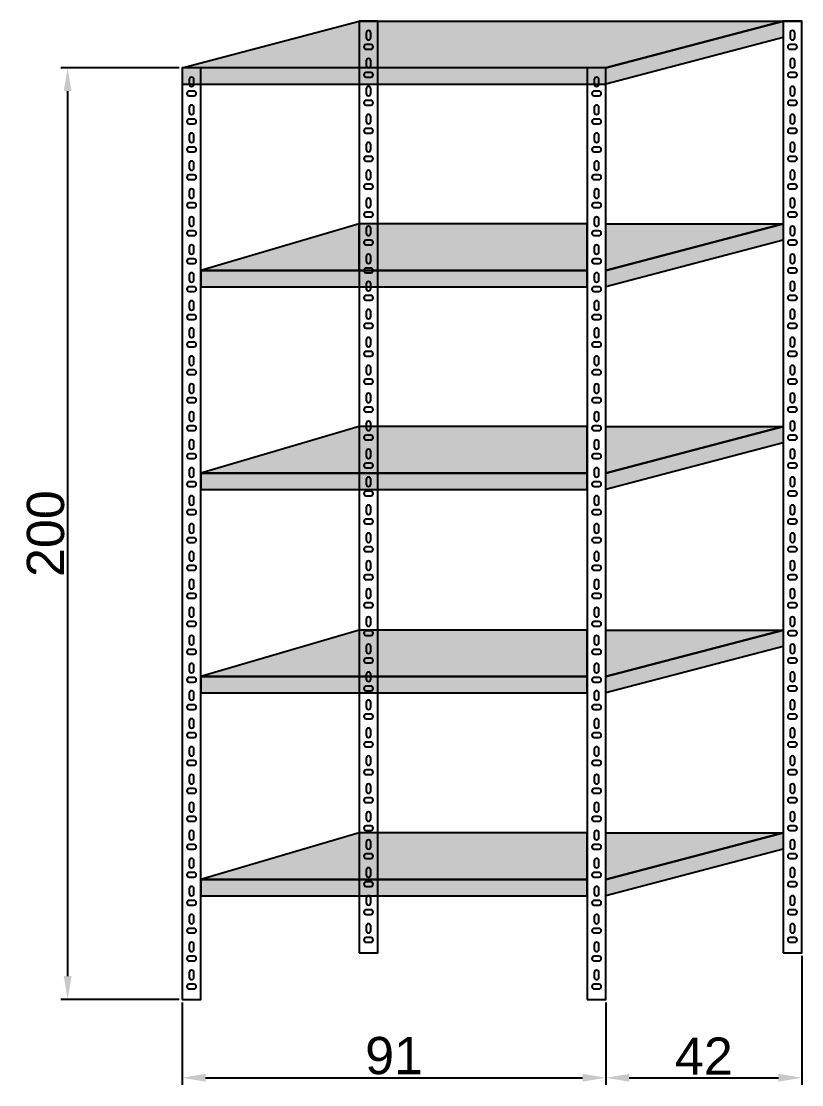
# Model space of a CAD drawing. Header units: millimetres. Extents: x 6614975 to 6624097, y 8742145 to 8746891.
# Drawn here: x 6619936.6 to 6620104.2, y 8746232.9 to 8746461.2 of the extents above; entities that cross this region are included whole.
import ezdxf

# ---------------------------------------------------------------- set-up
doc = ezdxf.new("R2010")
doc.units = ezdxf.units.MM
doc.styles.get("Standard").update_dxf_attribs({"font": 'arial.ttf'})
doc.dimstyles.new('ISO-25', dxfattribs={"dimtxt": 8, "dimasz": 5, "dimexe": 1.5, "dimexo": 0.625, "dimtad": 1, "dimtxsty": 'Standard', "dimcen": 2.5, "dimclrd": 1, "dimclre": 1, "dimclrt": 143, "dimadec": 0, "dimazin": 0, "dimtfac": 1, "dimtmove": 0, "dimatfit": 3, "dimfxl": 1, "dimarcsym": 0})

# ---------------------------------------------------------------- blocks, each defined once
blk = doc.blocks.new('*D161')
at = {"color": 1, "lineweight": -2, "transparency": 16777216}
for p, q in [((6619970.54, 8746451.22), (6619945.06, 8746451.22)), ((6619970.54, 8746251.22), (6619945.06, 8746251.22))]:
    blk.add_line(p, q, dxfattribs=at)
at = {"color": 1, "linetype": 'Continuous', "lineweight": -2, "transparency": 16777216}
blk.add_line((6619946.56, 8746446.22), (6619946.56, 8746256.22), dxfattribs=at)
at = {"color": 1, "transparency": 16777216}
for points in [[(6619945.72, 8746446.22), (6619947.39, 8746446.22), (6619946.56, 8746451.22)], [(6619945.72, 8746256.22), (6619947.39, 8746256.22), (6619946.56, 8746251.22)]]:
    blk.add_solid(points, dxfattribs=at)
at = {"layer": 'Defpoints', "color": 0, "transparency": 16777216}
for p in [(6619971.17, 8746451.22), (6619946.56, 8746251.22), (6619971.17, 8746251.22)]:
    blk.add_point(p, dxfattribs=at)
at = {"color": 143, "transparency": 16777216, "insert": (6619941.85, 8746351.22), "char_height": 8, "attachment_point": 5, "rotation": 90}
blk.add_mtext('200', dxfattribs=at)
blk = doc.blocks.new('*D162')
at = {"color": 1, "lineweight": -2, "transparency": 16777216}
for p, q in [((6619971.17, 8746250.59), (6619971.17, 8746232.91)), ((6620062.17, 8746250.59), (6620062.17, 8746232.91))]:
    blk.add_line(p, q, dxfattribs=at)
at = {"color": 1, "linetype": 'Continuous', "lineweight": -2, "transparency": 16777216}
blk.add_line((6619976.17, 8746234.41), (6620057.17, 8746234.41), dxfattribs=at)
at = {"color": 1, "transparency": 16777216}
for points in [[(6619976.17, 8746235.25), (6619976.17, 8746233.58), (6619971.17, 8746234.41)], [(6620057.17, 8746235.25), (6620057.17, 8746233.58), (6620062.17, 8746234.41)]]:
    blk.add_solid(points, dxfattribs=at)
at = {"layer": 'Defpoints', "color": 0, "transparency": 16777216}
for p in [(6619971.17, 8746251.22), (6620062.17, 8746251.22), (6620062.17, 8746234.41)]:
    blk.add_point(p, dxfattribs=at)
at = {"color": 143, "transparency": 16777216, "insert": (6620016.67, 8746239.12), "char_height": 8, "attachment_point": 5}
blk.add_mtext('91', dxfattribs=at)
blk = doc.blocks.new('*D163')
at = {"color": 1, "lineweight": -2, "transparency": 16777216}
for p, q in [((6620104.22, 8746260.59), (6620104.22, 8746232.91)), ((6620062.17, 8746250.59), (6620062.17, 8746232.91))]:
    blk.add_line(p, q, dxfattribs=at)
at = {"color": 1, "linetype": 'Continuous', "lineweight": -2, "transparency": 16777216}
blk.add_line((6620067.17, 8746234.41), (6620099.22, 8746234.41), dxfattribs=at)
at = {"color": 1, "transparency": 16777216}
for points in [[(6620067.17, 8746235.25), (6620067.17, 8746233.58), (6620062.17, 8746234.41)], [(6620099.22, 8746235.25), (6620099.22, 8746233.58), (6620104.22, 8746234.41)]]:
    blk.add_solid(points, dxfattribs=at)
at = {"layer": 'Defpoints', "color": 0, "transparency": 16777216}
for p in [(6620104.22, 8746261.22), (6620062.17, 8746251.22), (6620104.22, 8746234.41)]:
    blk.add_point(p, dxfattribs=at)
at = {"color": 143, "transparency": 16777216, "insert": (6620083.2, 8746239.05), "char_height": 8, "attachment_point": 5}
blk.add_mtext('42', dxfattribs=at)

msp = doc.modelspace()

# ---------------------------------------------------------------- hatches: boundary and pattern name
h = msp.add_hatch(color=8)
h.dxf.hatch_style = 1
h.paths.add_polyline_path([(6620062.17, 8746451.219), (6620100.222, 8746461.219), (6620013.17, 8746461.219), (6620009.17, 8746461.219), (6619971.17, 8746451.219)])
h = msp.add_hatch(color=8)
h.dxf.hatch_style = 1
h.paths.add_polyline_path([(6620100.222, 8746457.719), (6620100.222, 8746461.219), (6620062.17, 8746451.219), (6620062.17, 8746447.719)])
h = msp.add_hatch(color=8)
h.dxf.hatch_style = 1
h.paths.add_polyline_path([(6619971.17, 8746451.219), (6619971.17, 8746447.719), (6620062.17, 8746447.719), (6620062.17, 8746451.219)])
h = msp.add_hatch(color=8)
h.dxf.hatch_style = 1
h.paths.add_polyline_path([(6620009.17, 8746417.719), (6619975.17, 8746407.719), (6620058.17, 8746407.719), (6620058.17, 8746417.719)])
h = msp.add_hatch(color=8)
h.dxf.hatch_style = 1
h.paths.add_polyline_path([(6620100.222, 8746414.219), (6620100.222, 8746417.719), (6620062.17, 8746407.719), (6620062.17, 8746404.219)])
h = msp.add_hatch(color=8)
h.dxf.hatch_style = 1
h.paths.add_polyline_path([(6620100.222, 8746417.719), (6620062.17, 8746417.719), (6620062.17, 8746407.719)])
h = msp.add_hatch(color=8)
h.dxf.hatch_style = 1
h.paths.add_polyline_path([(6620058.17, 8746404.219), (6620058.17, 8746407.719), (6619975.17, 8746407.719), (6619975.17, 8746404.219)])
h = msp.add_hatch(color=8)
h.dxf.hatch_style = 1
h.paths.add_polyline_path([(6620009.17, 8746374.192), (6619975.17, 8746364.192), (6620058.17, 8746364.192), (6620058.17, 8746374.192)])
h = msp.add_hatch(color=8)
h.dxf.hatch_style = 1
h.paths.add_polyline_path([(6620100.222, 8746370.692), (6620100.222, 8746374.192), (6620062.17, 8746364.192), (6620062.17, 8746360.692)])
h = msp.add_hatch(color=8)
h.dxf.hatch_style = 1
h.paths.add_polyline_path([(6620100.222, 8746374.192), (6620062.17, 8746374.192), (6620062.17, 8746364.192)])
h = msp.add_hatch(color=8)
h.dxf.hatch_style = 1
h.paths.add_polyline_path([(6620058.17, 8746360.692), (6620058.17, 8746364.192), (6619975.17, 8746364.192), (6619975.17, 8746360.692)])
h = msp.add_hatch(color=8)
h.dxf.hatch_style = 1
h.paths.add_polyline_path([(6620009.17, 8746330.521), (6619975.17, 8746320.521), (6620058.17, 8746320.521), (6620058.17, 8746330.521)])
h = msp.add_hatch(color=8)
h.dxf.hatch_style = 1
h.paths.add_polyline_path([(6620100.222, 8746327.021), (6620100.222, 8746330.521), (6620062.17, 8746320.521), (6620062.17, 8746317.021)])
h = msp.add_hatch(color=8)
h.dxf.hatch_style = 1
h.paths.add_polyline_path([(6620100.222, 8746330.521), (6620062.17, 8746330.521), (6620062.17, 8746320.521)])
h = msp.add_hatch(color=8)
h.dxf.hatch_style = 1
h.paths.add_polyline_path([(6620058.17, 8746317.021), (6620058.17, 8746320.521), (6619975.17, 8746320.521), (6619975.17, 8746317.021)])
h = msp.add_hatch(color=8)
h.dxf.hatch_style = 1
h.paths.add_polyline_path([(6620009.17, 8746286.959), (6619975.17, 8746276.959), (6620058.17, 8746276.959), (6620058.17, 8746286.959)])
h = msp.add_hatch(color=8)
h.dxf.hatch_style = 1
h.paths.add_polyline_path([(6620100.222, 8746283.459), (6620100.222, 8746286.959), (6620062.17, 8746276.959), (6620062.17, 8746273.459)])
h = msp.add_hatch(color=8)
h.dxf.hatch_style = 1
h.paths.add_polyline_path([(6620100.222, 8746286.959), (6620062.17, 8746286.959), (6620062.17, 8746276.959)])
h = msp.add_hatch(color=8)
h.dxf.hatch_style = 1
h.paths.add_polyline_path([(6620058.17, 8746273.459), (6620058.17, 8746276.959), (6619975.17, 8746276.959), (6619975.17, 8746273.459)])

# ---------------------------------------------------------------- linework, layer by layer
for p, q in [((6620009.17, 8746461.219), (6620013.17, 8746461.219)), ((6620009.17, 8746407.719), (6620009.17, 8746417.719))]:
    msp.add_line(p, q)
for points in [[(6620100.222, 8746461.219), (6620062.17, 8746451.219), (6619971.17, 8746451.219), (6620009.17, 8746461.219), (6620013.17, 8746461.219), (6620104.222, 8746461.219)], [(6620009.17, 8746417.719), (6619975.17, 8746407.719), (6620058.17, 8746407.719), (6620058.17, 8746417.719), (6620009.17, 8746417.719)], [(6620009.17, 8746374.192), (6619975.17, 8746364.192), (6620058.17, 8746364.192), (6620058.17, 8746374.192), (6620009.17, 8746374.192)], [(6620009.17, 8746330.521), (6619975.17, 8746320.521), (6620058.17, 8746320.521), (6620058.17, 8746330.521), (6620009.17, 8746330.521)], [(6620009.17, 8746286.959), (6619975.17, 8746276.959), (6620058.17, 8746276.959), (6620058.17, 8746286.959), (6620009.17, 8746286.959)]]:
    msp.add_lwpolyline(points)
for points in [[(6620009.17, 8746261.219), (6620013.17, 8746261.219), (6620013.17, 8746461.219), (6620009.17, 8746461.219)], [(6620062.17, 8746451.219), (6620100.222, 8746461.219), (6620100.222, 8746457.719), (6620062.17, 8746447.719)], [(6620100.222, 8746261.219), (6620104.222, 8746261.219), (6620104.222, 8746461.219), (6620100.222, 8746461.219)], [(6619971.17, 8746251.219), (6619975.17, 8746251.219), (6619975.17, 8746451.219), (6619971.17, 8746451.219)], [(6619971.17, 8746447.719), (6620062.17, 8746447.719), (6620062.17, 8746451.219), (6619971.17, 8746451.219)], [(6620058.17, 8746251.219), (6620062.17, 8746251.219), (6620062.17, 8746451.219), (6620058.17, 8746451.219)], [(6620062.17, 8746407.719), (6620100.222, 8746417.719), (6620100.222, 8746414.219), (6620062.17, 8746404.219)], [(6620062.17, 8746417.719), (6620100.222, 8746417.719), (6620062.17, 8746407.719)], [(6619975.17, 8746404.219), (6620058.17, 8746404.219), (6620058.17, 8746407.719), (6619975.17, 8746407.719)], [(6620062.17, 8746364.192), (6620100.222, 8746374.192), (6620100.222, 8746370.692), (6620062.17, 8746360.692)], [(6620062.17, 8746374.192), (6620100.222, 8746374.192), (6620062.17, 8746364.192)], [(6619975.17, 8746360.692), (6620058.17, 8746360.692), (6620058.17, 8746364.192), (6619975.17, 8746364.192)], [(6620062.17, 8746320.521), (6620100.222, 8746330.521), (6620100.222, 8746327.021), (6620062.17, 8746317.021)], [(6620062.17, 8746330.521), (6620100.222, 8746330.521), (6620062.17, 8746320.521)], [(6619975.17, 8746317.021), (6620058.17, 8746317.021), (6620058.17, 8746320.521), (6619975.17, 8746320.521)], [(6620062.17, 8746276.959), (6620100.222, 8746286.959), (6620100.222, 8746283.459), (6620062.17, 8746273.459)], [(6620062.17, 8746286.959), (6620100.222, 8746286.959), (6620062.17, 8746276.959)], [(6619975.17, 8746273.459), (6620058.17, 8746273.459), (6620058.17, 8746276.959), (6619975.17, 8746276.959)]]:
    msp.add_lwpolyline(points, close=True)
for points in [[(6620010.67, 8746457.719, 1), (6620011.67, 8746457.719), (6620011.67, 8746458.719, 1), (6620010.67, 8746458.719)], [(6620101.722, 8746457.719, 1), (6620102.722, 8746457.719), (6620102.722, 8746458.719, 1), (6620101.722, 8746458.719)], [(6620010.67, 8746456.219, 1), (6620010.67, 8746455.219), (6620011.67, 8746455.219, 1), (6620011.67, 8746456.219)], [(6620101.722, 8746456.219, 1), (6620101.722, 8746455.219), (6620102.722, 8746455.219, 1), (6620102.722, 8746456.219)], [(6620010.67, 8746451.719, 1), (6620011.67, 8746451.719), (6620011.67, 8746452.719, 1), (6620010.67, 8746452.719)], [(6620101.722, 8746451.719, 1), (6620102.722, 8746451.719), (6620102.722, 8746452.719, 1), (6620101.722, 8746452.719)], [(6619972.67, 8746447.719, 1), (6619973.67, 8746447.719), (6619973.67, 8746448.719, 1), (6619972.67, 8746448.719)], [(6620010.67, 8746450.219, 1), (6620010.67, 8746449.219), (6620011.67, 8746449.219, 1), (6620011.67, 8746450.219)], [(6620059.67, 8746447.719, 1), (6620060.67, 8746447.719), (6620060.67, 8746448.719, 1), (6620059.67, 8746448.719)], [(6620101.722, 8746450.219, 1), (6620101.722, 8746449.219), (6620102.722, 8746449.219, 1), (6620102.722, 8746450.219)], [(6620010.67, 8746445.719, 1), (6620011.67, 8746445.719), (6620011.67, 8746446.719, 1), (6620010.67, 8746446.719)], [(6620101.722, 8746445.719, 1), (6620102.722, 8746445.719), (6620102.722, 8746446.719, 1), (6620101.722, 8746446.719)], [(6619972.67, 8746446.219, 1), (6619972.67, 8746445.219), (6619973.67, 8746445.219, 1), (6619973.67, 8746446.219)], [(6620059.67, 8746446.219, 1), (6620059.67, 8746445.219), (6620060.67, 8746445.219, 1), (6620060.67, 8746446.219)], [(6619972.67, 8746441.719, 1), (6619973.67, 8746441.719), (6619973.67, 8746442.719, 1), (6619972.67, 8746442.719)], [(6620010.67, 8746444.219, 1), (6620010.67, 8746443.219), (6620011.67, 8746443.219, 1), (6620011.67, 8746444.219)], [(6620059.67, 8746441.719, 1), (6620060.67, 8746441.719), (6620060.67, 8746442.719, 1), (6620059.67, 8746442.719)], [(6620101.722, 8746444.219, 1), (6620101.722, 8746443.219), (6620102.722, 8746443.219, 1), (6620102.722, 8746444.219)], [(6619972.67, 8746440.219, 1), (6619972.67, 8746439.219), (6619973.67, 8746439.219, 1), (6619973.67, 8746440.219)], [(6620010.67, 8746439.719, 1), (6620011.67, 8746439.719), (6620011.67, 8746440.719, 1), (6620010.67, 8746440.719)], [(6620059.67, 8746440.219, 1), (6620059.67, 8746439.219), (6620060.67, 8746439.219, 1), (6620060.67, 8746440.219)], [(6620101.722, 8746439.719, 1), (6620102.722, 8746439.719), (6620102.722, 8746440.719, 1), (6620101.722, 8746440.719)], [(6620010.67, 8746438.219, 1), (6620010.67, 8746437.219), (6620011.67, 8746437.219, 1), (6620011.67, 8746438.219)], [(6620101.722, 8746438.219, 1), (6620101.722, 8746437.219), (6620102.722, 8746437.219, 1), (6620102.722, 8746438.219)], [(6619972.67, 8746435.719, 1), (6619973.67, 8746435.719), (6619973.67, 8746436.719, 1), (6619972.67, 8746436.719)], [(6620010.67, 8746433.719, 1), (6620011.67, 8746433.719), (6620011.67, 8746434.719, 1), (6620010.67, 8746434.719)], [(6620059.67, 8746435.719, 1), (6620060.67, 8746435.719), (6620060.67, 8746436.719, 1), (6620059.67, 8746436.719)], [(6620101.722, 8746433.719, 1), (6620102.722, 8746433.719), (6620102.722, 8746434.719, 1), (6620101.722, 8746434.719)], [(6619972.67, 8746434.219, 1), (6619972.67, 8746433.219), (6619973.67, 8746433.219, 1), (6619973.67, 8746434.219)], [(6620059.67, 8746434.219, 1), (6620059.67, 8746433.219), (6620060.67, 8746433.219, 1), (6620060.67, 8746434.219)], [(6619972.67, 8746429.719, 1), (6619973.67, 8746429.719), (6619973.67, 8746430.719, 1), (6619972.67, 8746430.719)], [(6620010.67, 8746432.219, 1), (6620010.67, 8746431.219), (6620011.67, 8746431.219, 1), (6620011.67, 8746432.219)], [(6620059.67, 8746429.719, 1), (6620060.67, 8746429.719), (6620060.67, 8746430.719, 1), (6620059.67, 8746430.719)], [(6620101.722, 8746432.219, 1), (6620101.722, 8746431.219), (6620102.722, 8746431.219, 1), (6620102.722, 8746432.219)], [(6620010.67, 8746427.719, 1), (6620011.67, 8746427.719), (6620011.67, 8746428.719, 1), (6620010.67, 8746428.719)], [(6620101.722, 8746427.719, 1), (6620102.722, 8746427.719), (6620102.722, 8746428.719, 1), (6620101.722, 8746428.719)], [(6619972.67, 8746428.219, 1), (6619972.67, 8746427.219), (6619973.67, 8746427.219, 1), (6619973.67, 8746428.219)], [(6620010.67, 8746426.219, 1), (6620010.67, 8746425.219), (6620011.67, 8746425.219, 1), (6620011.67, 8746426.219)], [(6620059.67, 8746428.219, 1), (6620059.67, 8746427.219), (6620060.67, 8746427.219, 1), (6620060.67, 8746428.219)], [(6620101.722, 8746426.219, 1), (6620101.722, 8746425.219), (6620102.722, 8746425.219, 1), (6620102.722, 8746426.219)], [(6619972.67, 8746423.719, 1), (6619973.67, 8746423.719), (6619973.67, 8746424.719, 1), (6619972.67, 8746424.719)], [(6620059.67, 8746423.719, 1), (6620060.67, 8746423.719), (6620060.67, 8746424.719, 1), (6620059.67, 8746424.719)], [(6619972.67, 8746422.219, 1), (6619972.67, 8746421.219), (6619973.67, 8746421.219, 1), (6619973.67, 8746422.219)], [(6620010.67, 8746421.719, 1), (6620011.67, 8746421.719), (6620011.67, 8746422.719, 1), (6620010.67, 8746422.719)], [(6620059.67, 8746422.219, 1), (6620059.67, 8746421.219), (6620060.67, 8746421.219, 1), (6620060.67, 8746422.219)], [(6620101.722, 8746421.719, 1), (6620102.722, 8746421.719), (6620102.722, 8746422.719, 1), (6620101.722, 8746422.719)], [(6619972.67, 8746417.719, 1), (6619973.67, 8746417.719), (6619973.67, 8746418.719, 1), (6619972.67, 8746418.719)], [(6620010.67, 8746420.219, 1), (6620010.67, 8746419.219), (6620011.67, 8746419.219, 1), (6620011.67, 8746420.219)], [(6620059.67, 8746417.719, 1), (6620060.67, 8746417.719), (6620060.67, 8746418.719, 1), (6620059.67, 8746418.719)], [(6620101.722, 8746420.219, 1), (6620101.722, 8746419.219), (6620102.722, 8746419.219, 1), (6620102.722, 8746420.219)], [(6620010.67, 8746415.719, 1), (6620011.67, 8746415.719), (6620011.67, 8746416.719, 1), (6620010.67, 8746416.719)], [(6620101.722, 8746415.719, 1), (6620102.722, 8746415.719), (6620102.722, 8746416.719, 1), (6620101.722, 8746416.719)], [(6619972.67, 8746416.219, 1), (6619972.67, 8746415.219), (6619973.67, 8746415.219, 1), (6619973.67, 8746416.219)], [(6620059.67, 8746416.219, 1), (6620059.67, 8746415.219), (6620060.67, 8746415.219, 1), (6620060.67, 8746416.219)], [(6619972.67, 8746411.719, 1), (6619973.67, 8746411.719), (6619973.67, 8746412.719, 1), (6619972.67, 8746412.719)], [(6620010.67, 8746414.219, 1), (6620010.67, 8746413.219), (6620011.67, 8746413.219, 1), (6620011.67, 8746414.219)], [(6620059.67, 8746411.719, 1), (6620060.67, 8746411.719), (6620060.67, 8746412.719, 1), (6620059.67, 8746412.719)], [(6620101.722, 8746414.219, 1), (6620101.722, 8746413.219), (6620102.722, 8746413.219, 1), (6620102.722, 8746414.219)], [(6619972.67, 8746410.219, 1), (6619972.67, 8746409.219), (6619973.67, 8746409.219, 1), (6619973.67, 8746410.219)], [(6620010.67, 8746409.719, 1), (6620011.67, 8746409.719), (6620011.67, 8746410.719, 1), (6620010.67, 8746410.719)], [(6620059.67, 8746410.219, 1), (6620059.67, 8746409.219), (6620060.67, 8746409.219, 1), (6620060.67, 8746410.219)], [(6620101.722, 8746409.719, 1), (6620102.722, 8746409.719), (6620102.722, 8746410.719, 1), (6620101.722, 8746410.719)], [(6620010.67, 8746408.219, 1), (6620010.67, 8746407.219), (6620011.67, 8746407.219, 1), (6620011.67, 8746408.219)], [(6620101.722, 8746408.219, 1), (6620101.722, 8746407.219), (6620102.722, 8746407.219, 1), (6620102.722, 8746408.219)], [(6619972.67, 8746405.719, 1), (6619973.67, 8746405.719), (6619973.67, 8746406.719, 1), (6619972.67, 8746406.719)], [(6620059.67, 8746405.719, 1), (6620060.67, 8746405.719), (6620060.67, 8746406.719, 1), (6620059.67, 8746406.719)], [(6619972.67, 8746404.219, 1), (6619972.67, 8746403.219), (6619973.67, 8746403.219, 1), (6619973.67, 8746404.219)], [(6620010.67, 8746403.854, 1), (6620011.67, 8746403.854), (6620011.67, 8746404.854, 1), (6620010.67, 8746404.854)], [(6620059.67, 8746404.219, 1), (6620059.67, 8746403.219), (6620060.67, 8746403.219, 1), (6620060.67, 8746404.219)], [(6620101.722, 8746403.854, 1), (6620102.722, 8746403.854), (6620102.722, 8746404.854, 1), (6620101.722, 8746404.854)], [(6619972.67, 8746399.719, 1), (6619973.67, 8746399.719), (6619973.67, 8746400.719, 1), (6619972.67, 8746400.719)], [(6620010.67, 8746402.354, 1), (6620010.67, 8746401.354), (6620011.67, 8746401.354, 1), (6620011.67, 8746402.354)], [(6620059.67, 8746399.719, 1), (6620060.67, 8746399.719), (6620060.67, 8746400.719, 1), (6620059.67, 8746400.719)], [(6620101.722, 8746402.354, 1), (6620101.722, 8746401.354), (6620102.722, 8746401.354, 1), (6620102.722, 8746402.354)], [(6620010.67, 8746397.854, 1), (6620011.67, 8746397.854), (6620011.67, 8746398.854, 1), (6620010.67, 8746398.854)], [(6620101.722, 8746397.854, 1), (6620102.722, 8746397.854), (6620102.722, 8746398.854, 1), (6620101.722, 8746398.854)], [(6619972.67, 8746398.219, 1), (6619972.67, 8746397.219), (6619973.67, 8746397.219, 1), (6619973.67, 8746398.219)], [(6620010.67, 8746396.354, 1), (6620010.67, 8746395.354), (6620011.67, 8746395.354, 1), (6620011.67, 8746396.354)], [(6620059.67, 8746398.219, 1), (6620059.67, 8746397.219), (6620060.67, 8746397.219, 1), (6620060.67, 8746398.219)], [(6620101.722, 8746396.354, 1), (6620101.722, 8746395.354), (6620102.722, 8746395.354, 1), (6620102.722, 8746396.354)], [(6619972.67, 8746393.854, 1), (6619973.67, 8746393.854), (6619973.67, 8746394.854, 1), (6619972.67, 8746394.854)], [(6620059.67, 8746393.854, 1), (6620060.67, 8746393.854), (6620060.67, 8746394.854, 1), (6620059.67, 8746394.854)], [(6619972.67, 8746392.354, 1), (6619972.67, 8746391.354), (6619973.67, 8746391.354, 1), (6619973.67, 8746392.354)], [(6620010.67, 8746391.854, 1), (6620011.67, 8746391.854), (6620011.67, 8746392.854, 1), (6620010.67, 8746392.854)], [(6620059.67, 8746392.354, 1), (6620059.67, 8746391.354), (6620060.67, 8746391.354, 1), (6620060.67, 8746392.354)], [(6620101.722, 8746391.854, 1), (6620102.722, 8746391.854), (6620102.722, 8746392.854, 1), (6620101.722, 8746392.854)], [(6620010.67, 8746390.354, 1), (6620010.67, 8746389.354), (6620011.67, 8746389.354, 1), (6620011.67, 8746390.354)], [(6620101.722, 8746390.354, 1), (6620101.722, 8746389.354), (6620102.722, 8746389.354, 1), (6620102.722, 8746390.354)], [(6619972.67, 8746387.854, 1), (6619973.67, 8746387.854), (6619973.67, 8746388.854, 1), (6619972.67, 8746388.854)], [(6620010.67, 8746385.854, 1), (6620011.67, 8746385.854), (6620011.67, 8746386.854, 1), (6620010.67, 8746386.854)], [(6620059.67, 8746387.854, 1), (6620060.67, 8746387.854), (6620060.67, 8746388.854, 1), (6620059.67, 8746388.854)], [(6620101.722, 8746385.854, 1), (6620102.722, 8746385.854), (6620102.722, 8746386.854, 1), (6620101.722, 8746386.854)], [(6619972.67, 8746386.354, 1), (6619972.67, 8746385.354), (6619973.67, 8746385.354, 1), (6619973.67, 8746386.354)], [(6620059.67, 8746386.354, 1), (6620059.67, 8746385.354), (6620060.67, 8746385.354, 1), (6620060.67, 8746386.354)], [(6619972.67, 8746381.854, 1), (6619973.67, 8746381.854), (6619973.67, 8746382.854, 1), (6619972.67, 8746382.854)], [(6620010.67, 8746384.354, 1), (6620010.67, 8746383.354), (6620011.67, 8746383.354, 1), (6620011.67, 8746384.354)], [(6620059.67, 8746381.854, 1), (6620060.67, 8746381.854), (6620060.67, 8746382.854, 1), (6620059.67, 8746382.854)], [(6620101.722, 8746384.354, 1), (6620101.722, 8746383.354), (6620102.722, 8746383.354, 1), (6620102.722, 8746384.354)], [(6619972.67, 8746380.354, 1), (6619972.67, 8746379.354), (6619973.67, 8746379.354, 1), (6619973.67, 8746380.354)], [(6620010.67, 8746379.854, 1), (6620011.67, 8746379.854), (6620011.67, 8746380.854, 1), (6620010.67, 8746380.854)], [(6620059.67, 8746380.354, 1), (6620059.67, 8746379.354), (6620060.67, 8746379.354, 1), (6620060.67, 8746380.354)], [(6620101.722, 8746379.854, 1), (6620102.722, 8746379.854), (6620102.722, 8746380.854, 1), (6620101.722, 8746380.854)], [(6620010.67, 8746378.354, 1), (6620010.67, 8746377.354), (6620011.67, 8746377.354, 1), (6620011.67, 8746378.354)], [(6620101.722, 8746378.354, 1), (6620101.722, 8746377.354), (6620102.722, 8746377.354, 1), (6620102.722, 8746378.354)], [(6619972.67, 8746375.854, 1), (6619973.67, 8746375.854), (6619973.67, 8746376.854, 1), (6619972.67, 8746376.854)], [(6620059.67, 8746375.854, 1), (6620060.67, 8746375.854), (6620060.67, 8746376.854, 1), (6620059.67, 8746376.854)], [(6619972.67, 8746374.354, 1), (6619972.67, 8746373.354), (6619973.67, 8746373.354, 1), (6619973.67, 8746374.354)], [(6620010.67, 8746373.854, 1), (6620011.67, 8746373.854), (6620011.67, 8746374.854, 1), (6620010.67, 8746374.854)], [(6620059.67, 8746374.354, 1), (6620059.67, 8746373.354), (6620060.67, 8746373.354, 1), (6620060.67, 8746374.354)], [(6620101.722, 8746373.854, 1), (6620102.722, 8746373.854), (6620102.722, 8746374.854, 1), (6620101.722, 8746374.854)], [(6619972.67, 8746369.854, 1), (6619973.67, 8746369.854), (6619973.67, 8746370.854, 1), (6619972.67, 8746370.854)], [(6620010.67, 8746372.354, 1), (6620010.67, 8746371.354), (6620011.67, 8746371.354, 1), (6620011.67, 8746372.354)], [(6620059.67, 8746369.854, 1), (6620060.67, 8746369.854), (6620060.67, 8746370.854, 1), (6620059.67, 8746370.854)], [(6620101.722, 8746372.354, 1), (6620101.722, 8746371.354), (6620102.722, 8746371.354, 1), (6620102.722, 8746372.354)], [(6620010.67, 8746367.854, 1), (6620011.67, 8746367.854), (6620011.67, 8746368.854, 1), (6620010.67, 8746368.854)], [(6620101.722, 8746367.854, 1), (6620102.722, 8746367.854), (6620102.722, 8746368.854, 1), (6620101.722, 8746368.854)], [(6619972.67, 8746368.354, 1), (6619972.67, 8746367.354), (6619973.67, 8746367.354, 1), (6619973.67, 8746368.354)], [(6620059.67, 8746368.354, 1), (6620059.67, 8746367.354), (6620060.67, 8746367.354, 1), (6620060.67, 8746368.354)], [(6619972.67, 8746363.854, 1), (6619973.67, 8746363.854), (6619973.67, 8746364.854, 1), (6619972.67, 8746364.854)], [(6620010.67, 8746366.354, 1), (6620010.67, 8746365.354), (6620011.67, 8746365.354, 1), (6620011.67, 8746366.354)], [(6620059.67, 8746363.854, 1), (6620060.67, 8746363.854), (6620060.67, 8746364.854, 1), (6620059.67, 8746364.854)], [(6620101.722, 8746366.354, 1), (6620101.722, 8746365.354), (6620102.722, 8746365.354, 1), (6620102.722, 8746366.354)], [(6619972.67, 8746362.354, 1), (6619972.67, 8746361.354), (6619973.67, 8746361.354, 1), (6619973.67, 8746362.354)], [(6620010.67, 8746361.854, 1), (6620011.67, 8746361.854), (6620011.67, 8746362.854, 1), (6620010.67, 8746362.854)], [(6620059.67, 8746362.354, 1), (6620059.67, 8746361.354), (6620060.67, 8746361.354, 1), (6620060.67, 8746362.354)], [(6620101.722, 8746361.854, 1), (6620102.722, 8746361.854), (6620102.722, 8746362.854, 1), (6620101.722, 8746362.854)], [(6620010.67, 8746360.354, 1), (6620010.67, 8746359.354), (6620011.67, 8746359.354, 1), (6620011.67, 8746360.354)], [(6620101.722, 8746360.354, 1), (6620101.722, 8746359.354), (6620102.722, 8746359.354, 1), (6620102.722, 8746360.354)], [(6619972.67, 8746357.854, 1), (6619973.67, 8746357.854), (6619973.67, 8746358.854, 1), (6619972.67, 8746358.854)], [(6620059.67, 8746357.854, 1), (6620060.67, 8746357.854), (6620060.67, 8746358.854, 1), (6620059.67, 8746358.854)], [(6619972.67, 8746356.354, 1), (6619972.67, 8746355.354), (6619973.67, 8746355.354, 1), (6619973.67, 8746356.354)], [(6620010.67, 8746355.854, 1), (6620011.67, 8746355.854), (6620011.67, 8746356.854, 1), (6620010.67, 8746356.854)], [(6620059.67, 8746356.354, 1), (6620059.67, 8746355.354), (6620060.67, 8746355.354, 1), (6620060.67, 8746356.354)], [(6620101.722, 8746355.854, 1), (6620102.722, 8746355.854), (6620102.722, 8746356.854, 1), (6620101.722, 8746356.854)], [(6619972.67, 8746351.854, 1), (6619973.67, 8746351.854), (6619973.67, 8746352.854, 1), (6619972.67, 8746352.854)], [(6620010.67, 8746354.354, 1), (6620010.67, 8746353.354), (6620011.67, 8746353.354, 1), (6620011.67, 8746354.354)], [(6620059.67, 8746351.854, 1), (6620060.67, 8746351.854), (6620060.67, 8746352.854, 1), (6620059.67, 8746352.854)], [(6620101.722, 8746354.354, 1), (6620101.722, 8746353.354), (6620102.722, 8746353.354, 1), (6620102.722, 8746354.354)], [(6620010.67, 8746349.854, 1), (6620011.67, 8746349.854), (6620011.67, 8746350.854, 1), (6620010.67, 8746350.854)], [(6620101.722, 8746349.854, 1), (6620102.722, 8746349.854), (6620102.722, 8746350.854, 1), (6620101.722, 8746350.854)], [(6619972.67, 8746350.354, 1), (6619972.67, 8746349.354), (6619973.67, 8746349.354, 1), (6619973.67, 8746350.354)], [(6620059.67, 8746350.354, 1), (6620059.67, 8746349.354), (6620060.67, 8746349.354, 1), (6620060.67, 8746350.354)], [(6619972.67, 8746345.854, 1), (6619973.67, 8746345.854), (6619973.67, 8746346.854, 1), (6619972.67, 8746346.854)], [(6620010.67, 8746348.354, 1), (6620010.67, 8746347.354), (6620011.67, 8746347.354, 1), (6620011.67, 8746348.354)], [(6620059.67, 8746345.854, 1), (6620060.67, 8746345.854), (6620060.67, 8746346.854, 1), (6620059.67, 8746346.854)], [(6620101.722, 8746348.354, 1), (6620101.722, 8746347.354), (6620102.722, 8746347.354, 1), (6620102.722, 8746348.354)], [(6619972.67, 8746344.354, 1), (6619972.67, 8746343.354), (6619973.67, 8746343.354, 1), (6619973.67, 8746344.354)], [(6620010.67, 8746343.854, 1), (6620011.67, 8746343.854), (6620011.67, 8746344.854, 1), (6620010.67, 8746344.854)], [(6620059.67, 8746344.354, 1), (6620059.67, 8746343.354), (6620060.67, 8746343.354, 1), (6620060.67, 8746344.354)], [(6620101.722, 8746343.854, 1), (6620102.722, 8746343.854), (6620102.722, 8746344.854, 1), (6620101.722, 8746344.854)], [(6620010.67, 8746342.354, 1), (6620010.67, 8746341.354), (6620011.67, 8746341.354, 1), (6620011.67, 8746342.354)], [(6620101.722, 8746342.354, 1), (6620101.722, 8746341.354), (6620102.722, 8746341.354, 1), (6620102.722, 8746342.354)], [(6619972.67, 8746339.854, 1), (6619973.67, 8746339.854), (6619973.67, 8746340.854, 1), (6619972.67, 8746340.854)], [(6620010.67, 8746337.854, 1), (6620011.67, 8746337.854), (6620011.67, 8746338.854, 1), (6620010.67, 8746338.854)], [(6620059.67, 8746339.854, 1), (6620060.67, 8746339.854), (6620060.67, 8746340.854, 1), (6620059.67, 8746340.854)], [(6620101.722, 8746337.854, 1), (6620102.722, 8746337.854), (6620102.722, 8746338.854, 1), (6620101.722, 8746338.854)], [(6619972.67, 8746338.354, 1), (6619972.67, 8746337.354), (6619973.67, 8746337.354, 1), (6619973.67, 8746338.354)], [(6620059.67, 8746338.354, 1), (6620059.67, 8746337.354), (6620060.67, 8746337.354, 1), (6620060.67, 8746338.354)], [(6619972.67, 8746333.854, 1), (6619973.67, 8746333.854), (6619973.67, 8746334.854, 1), (6619972.67, 8746334.854)], [(6620010.67, 8746336.354, 1), (6620010.67, 8746335.354), (6620011.67, 8746335.354, 1), (6620011.67, 8746336.354)], [(6620059.67, 8746333.854, 1), (6620060.67, 8746333.854), (6620060.67, 8746334.854, 1), (6620059.67, 8746334.854)], [(6620101.722, 8746336.354, 1), (6620101.722, 8746335.354), (6620102.722, 8746335.354, 1), (6620102.722, 8746336.354)], [(6620010.67, 8746331.854, 1), (6620011.67, 8746331.854), (6620011.67, 8746332.854, 1), (6620010.67, 8746332.854)], [(6620101.722, 8746331.854, 1), (6620102.722, 8746331.854), (6620102.722, 8746332.854, 1), (6620101.722, 8746332.854)], [(6619972.67, 8746332.354, 1), (6619972.67, 8746331.354), (6619973.67, 8746331.354, 1), (6619973.67, 8746332.354)], [(6620010.67, 8746330.354, 1), (6620010.67, 8746329.354), (6620011.67, 8746329.354, 1), (6620011.67, 8746330.354)], [(6620059.67, 8746332.354, 1), (6620059.67, 8746331.354), (6620060.67, 8746331.354, 1), (6620060.67, 8746332.354)], [(6620101.722, 8746330.354, 1), (6620101.722, 8746329.354), (6620102.722, 8746329.354, 1), (6620102.722, 8746330.354)], [(6619972.67, 8746327.854, 1), (6619973.67, 8746327.854), (6619973.67, 8746328.854, 1), (6619972.67, 8746328.854)], [(6620059.67, 8746327.854, 1), (6620060.67, 8746327.854), (6620060.67, 8746328.854, 1), (6620059.67, 8746328.854)], [(6619972.67, 8746326.354, 1), (6619972.67, 8746325.354), (6619973.67, 8746325.354, 1), (6619973.67, 8746326.354)], [(6620010.67, 8746325.988, 1), (6620011.67, 8746325.988), (6620011.67, 8746326.988, 1), (6620010.67, 8746326.988)], [(6620059.67, 8746326.354, 1), (6620059.67, 8746325.354), (6620060.67, 8746325.354, 1), (6620060.67, 8746326.354)], [(6620101.722, 8746325.988, 1), (6620102.722, 8746325.988), (6620102.722, 8746326.988, 1), (6620101.722, 8746326.988)], [(6619972.67, 8746321.854, 1), (6619973.67, 8746321.854), (6619973.67, 8746322.854, 1), (6619972.67, 8746322.854)], [(6620010.67, 8746324.488, 1), (6620010.67, 8746323.488), (6620011.67, 8746323.488, 1), (6620011.67, 8746324.488)], [(6620059.67, 8746321.854, 1), (6620060.67, 8746321.854), (6620060.67, 8746322.854, 1), (6620059.67, 8746322.854)], [(6620101.722, 8746324.488, 1), (6620101.722, 8746323.488), (6620102.722, 8746323.488, 1), (6620102.722, 8746324.488)], [(6620010.67, 8746319.988, 1), (6620011.67, 8746319.988), (6620011.67, 8746320.988, 1), (6620010.67, 8746320.988)], [(6620101.722, 8746319.988, 1), (6620102.722, 8746319.988), (6620102.722, 8746320.988, 1), (6620101.722, 8746320.988)], [(6619972.67, 8746320.354, 1), (6619972.67, 8746319.354), (6619973.67, 8746319.354, 1), (6619973.67, 8746320.354)], [(6620059.67, 8746320.354, 1), (6620059.67, 8746319.354), (6620060.67, 8746319.354, 1), (6620060.67, 8746320.354)], [(6619972.67, 8746315.988, 1), (6619973.67, 8746315.988), (6619973.67, 8746316.988, 1), (6619972.67, 8746316.988)], [(6620010.67, 8746318.488, 1), (6620010.67, 8746317.488), (6620011.67, 8746317.488, 1), (6620011.67, 8746318.488)], [(6620059.67, 8746315.988, 1), (6620060.67, 8746315.988), (6620060.67, 8746316.988, 1), (6620059.67, 8746316.988)], [(6620101.722, 8746318.488, 1), (6620101.722, 8746317.488), (6620102.722, 8746317.488, 1), (6620102.722, 8746318.488)], [(6619972.67, 8746314.488, 1), (6619972.67, 8746313.488), (6619973.67, 8746313.488, 1), (6619973.67, 8746314.488)], [(6620010.67, 8746313.988, 1), (6620011.67, 8746313.988), (6620011.67, 8746314.988, 1), (6620010.67, 8746314.988)], [(6620059.67, 8746314.488, 1), (6620059.67, 8746313.488), (6620060.67, 8746313.488, 1), (6620060.67, 8746314.488)], [(6620101.722, 8746313.988, 1), (6620102.722, 8746313.988), (6620102.722, 8746314.988, 1), (6620101.722, 8746314.988)], [(6620010.67, 8746312.488, 1), (6620010.67, 8746311.488), (6620011.67, 8746311.488, 1), (6620011.67, 8746312.488)], [(6620101.722, 8746312.488, 1), (6620101.722, 8746311.488), (6620102.722, 8746311.488, 1), (6620102.722, 8746312.488)], [(6619972.67, 8746309.988, 1), (6619973.67, 8746309.988), (6619973.67, 8746310.988, 1), (6619972.67, 8746310.988)], [(6620059.67, 8746309.988, 1), (6620060.67, 8746309.988), (6620060.67, 8746310.988, 1), (6620059.67, 8746310.988)], [(6619972.67, 8746308.488, 1), (6619972.67, 8746307.488), (6619973.67, 8746307.488, 1), (6619973.67, 8746308.488)], [(6620010.67, 8746307.988, 1), (6620011.67, 8746307.988), (6620011.67, 8746308.988, 1), (6620010.67, 8746308.988)], [(6620059.67, 8746308.488, 1), (6620059.67, 8746307.488), (6620060.67, 8746307.488, 1), (6620060.67, 8746308.488)], [(6620101.722, 8746307.988, 1), (6620102.722, 8746307.988), (6620102.722, 8746308.988, 1), (6620101.722, 8746308.988)], [(6619972.67, 8746303.988, 1), (6619973.67, 8746303.988), (6619973.67, 8746304.988, 1), (6619972.67, 8746304.988)], [(6620010.67, 8746306.488, 1), (6620010.67, 8746305.488), (6620011.67, 8746305.488, 1), (6620011.67, 8746306.488)], [(6620059.67, 8746303.988, 1), (6620060.67, 8746303.988), (6620060.67, 8746304.988, 1), (6620059.67, 8746304.988)], [(6620101.722, 8746306.488, 1), (6620101.722, 8746305.488), (6620102.722, 8746305.488, 1), (6620102.722, 8746306.488)], [(6620010.67, 8746301.988, 1), (6620011.67, 8746301.988), (6620011.67, 8746302.988, 1), (6620010.67, 8746302.988)], [(6620101.722, 8746301.988, 1), (6620102.722, 8746301.988), (6620102.722, 8746302.988, 1), (6620101.722, 8746302.988)], [(6619972.67, 8746302.488, 1), (6619972.67, 8746301.488), (6619973.67, 8746301.488, 1), (6619973.67, 8746302.488)], [(6620010.67, 8746300.488, 1), (6620010.67, 8746299.488), (6620011.67, 8746299.488, 1), (6620011.67, 8746300.488)], [(6620059.67, 8746302.488, 1), (6620059.67, 8746301.488), (6620060.67, 8746301.488, 1), (6620060.67, 8746302.488)], [(6620101.722, 8746300.488, 1), (6620101.722, 8746299.488), (6620102.722, 8746299.488, 1), (6620102.722, 8746300.488)], [(6619972.67, 8746297.988, 1), (6619973.67, 8746297.988), (6619973.67, 8746298.988, 1), (6619972.67, 8746298.988)], [(6620059.67, 8746297.988, 1), (6620060.67, 8746297.988), (6620060.67, 8746298.988, 1), (6620059.67, 8746298.988)], [(6619972.67, 8746296.488, 1), (6619972.67, 8746295.488), (6619973.67, 8746295.488, 1), (6619973.67, 8746296.488)], [(6620010.67, 8746295.988, 1), (6620011.67, 8746295.988), (6620011.67, 8746296.988, 1), (6620010.67, 8746296.988)], [(6620059.67, 8746296.488, 1), (6620059.67, 8746295.488), (6620060.67, 8746295.488, 1), (6620060.67, 8746296.488)], [(6620101.722, 8746295.988, 1), (6620102.722, 8746295.988), (6620102.722, 8746296.988, 1), (6620101.722, 8746296.988)], [(6620010.67, 8746294.488, 1), (6620010.67, 8746293.488), (6620011.67, 8746293.488, 1), (6620011.67, 8746294.488)], [(6620101.722, 8746294.488, 1), (6620101.722, 8746293.488), (6620102.722, 8746293.488, 1), (6620102.722, 8746294.488)], [(6619972.67, 8746291.988, 1), (6619973.67, 8746291.988), (6619973.67, 8746292.988, 1), (6619972.67, 8746292.988)], [(6620010.67, 8746289.988, 1), (6620011.67, 8746289.988), (6620011.67, 8746290.988, 1), (6620010.67, 8746290.988)], [(6620059.67, 8746291.988, 1), (6620060.67, 8746291.988), (6620060.67, 8746292.988, 1), (6620059.67, 8746292.988)], [(6620101.722, 8746289.988, 1), (6620102.722, 8746289.988), (6620102.722, 8746290.988, 1), (6620101.722, 8746290.988)], [(6619972.67, 8746290.488, 1), (6619972.67, 8746289.488), (6619973.67, 8746289.488, 1), (6619973.67, 8746290.488)], [(6620059.67, 8746290.488, 1), (6620059.67, 8746289.488), (6620060.67, 8746289.488, 1), (6620060.67, 8746290.488)], [(6619972.67, 8746285.988, 1), (6619973.67, 8746285.988), (6619973.67, 8746286.988, 1), (6619972.67, 8746286.988)], [(6620010.67, 8746288.488, 1), (6620010.67, 8746287.488), (6620011.67, 8746287.488, 1), (6620011.67, 8746288.488)], [(6620059.67, 8746285.988, 1), (6620060.67, 8746285.988), (6620060.67, 8746286.988, 1), (6620059.67, 8746286.988)], [(6620101.722, 8746288.488, 1), (6620101.722, 8746287.488), (6620102.722, 8746287.488, 1), (6620102.722, 8746288.488)], [(6619972.67, 8746284.488, 1), (6619972.67, 8746283.488), (6619973.67, 8746283.488, 1), (6619973.67, 8746284.488)], [(6620010.67, 8746283.988, 1), (6620011.67, 8746283.988), (6620011.67, 8746284.988, 1), (6620010.67, 8746284.988)], [(6620059.67, 8746284.488, 1), (6620059.67, 8746283.488), (6620060.67, 8746283.488, 1), (6620060.67, 8746284.488)], [(6620101.722, 8746283.988, 1), (6620102.722, 8746283.988), (6620102.722, 8746284.988, 1), (6620101.722, 8746284.988)], [(6620010.67, 8746282.488, 1), (6620010.67, 8746281.488), (6620011.67, 8746281.488, 1), (6620011.67, 8746282.488)], [(6620101.722, 8746282.488, 1), (6620101.722, 8746281.488), (6620102.722, 8746281.488, 1), (6620102.722, 8746282.488)], [(6619972.67, 8746279.988, 1), (6619973.67, 8746279.988), (6619973.67, 8746280.988, 1), (6619972.67, 8746280.988)], [(6620059.67, 8746279.988, 1), (6620060.67, 8746279.988), (6620060.67, 8746280.988, 1), (6620059.67, 8746280.988)], [(6619972.67, 8746278.488, 1), (6619972.67, 8746277.488), (6619973.67, 8746277.488, 1), (6619973.67, 8746278.488)], [(6620010.67, 8746277.988, 1), (6620011.67, 8746277.988), (6620011.67, 8746278.988, 1), (6620010.67, 8746278.988)], [(6620059.67, 8746278.488, 1), (6620059.67, 8746277.488), (6620060.67, 8746277.488, 1), (6620060.67, 8746278.488)], [(6620101.722, 8746277.988, 1), (6620102.722, 8746277.988), (6620102.722, 8746278.988, 1), (6620101.722, 8746278.988)], [(6619972.67, 8746273.988, 1), (6619973.67, 8746273.988), (6619973.67, 8746274.988, 1), (6619972.67, 8746274.988)], [(6620010.67, 8746276.488, 1), (6620010.67, 8746275.488), (6620011.67, 8746275.488, 1), (6620011.67, 8746276.488)], [(6620059.67, 8746273.988, 1), (6620060.67, 8746273.988), (6620060.67, 8746274.988, 1), (6620059.67, 8746274.988)], [(6620101.722, 8746276.488, 1), (6620101.722, 8746275.488), (6620102.722, 8746275.488, 1), (6620102.722, 8746276.488)], [(6620010.67, 8746271.988, 1), (6620011.67, 8746271.988), (6620011.67, 8746272.988, 1), (6620010.67, 8746272.988)], [(6620101.722, 8746271.988, 1), (6620102.722, 8746271.988), (6620102.722, 8746272.988, 1), (6620101.722, 8746272.988)], [(6619972.67, 8746272.488, 1), (6619972.67, 8746271.488), (6619973.67, 8746271.488, 1), (6619973.67, 8746272.488)], [(6620059.67, 8746272.488, 1), (6620059.67, 8746271.488), (6620060.67, 8746271.488, 1), (6620060.67, 8746272.488)], [(6619972.67, 8746267.988, 1), (6619973.67, 8746267.988), (6619973.67, 8746268.988, 1), (6619972.67, 8746268.988)], [(6620010.67, 8746270.488, 1), (6620010.67, 8746269.488), (6620011.67, 8746269.488, 1), (6620011.67, 8746270.488)], [(6620059.67, 8746267.988, 1), (6620060.67, 8746267.988), (6620060.67, 8746268.988, 1), (6620059.67, 8746268.988)], [(6620101.722, 8746270.488, 1), (6620101.722, 8746269.488), (6620102.722, 8746269.488, 1), (6620102.722, 8746270.488)], [(6619972.67, 8746266.488, 1), (6619972.67, 8746265.488), (6619973.67, 8746265.488, 1), (6619973.67, 8746266.488)], [(6620010.67, 8746265.988, 1), (6620011.67, 8746265.988), (6620011.67, 8746266.988, 1), (6620010.67, 8746266.988)], [(6620059.67, 8746266.488, 1), (6620059.67, 8746265.488), (6620060.67, 8746265.488, 1), (6620060.67, 8746266.488)], [(6620101.722, 8746265.988, 1), (6620102.722, 8746265.988), (6620102.722, 8746266.988, 1), (6620101.722, 8746266.988)], [(6620010.67, 8746264.488, 1), (6620010.67, 8746263.488), (6620011.67, 8746263.488, 1), (6620011.67, 8746264.488)], [(6620101.722, 8746264.488, 1), (6620101.722, 8746263.488), (6620102.722, 8746263.488, 1), (6620102.722, 8746264.488)], [(6619972.67, 8746261.988, 1), (6619973.67, 8746261.988), (6619973.67, 8746262.988, 1), (6619972.67, 8746262.988)], [(6620059.67, 8746261.988, 1), (6620060.67, 8746261.988), (6620060.67, 8746262.988, 1), (6620059.67, 8746262.988)], [(6619972.67, 8746260.488, 1), (6619972.67, 8746259.488), (6619973.67, 8746259.488, 1), (6619973.67, 8746260.488)], [(6620059.67, 8746260.488, 1), (6620059.67, 8746259.488), (6620060.67, 8746259.488, 1), (6620060.67, 8746260.488)], [(6619972.67, 8746255.988, 1), (6619973.67, 8746255.988), (6619973.67, 8746256.988, 1), (6619972.67, 8746256.988)], [(6620059.67, 8746255.988, 1), (6620060.67, 8746255.988), (6620060.67, 8746256.988, 1), (6620059.67, 8746256.988)], [(6619972.67, 8746254.488, 1), (6619972.67, 8746253.488), (6619973.67, 8746253.488, 1), (6619973.67, 8746254.488)], [(6620059.67, 8746254.488, 1), (6620059.67, 8746253.488), (6620060.67, 8746253.488, 1), (6620060.67, 8746254.488)]]:
    msp.add_lwpolyline(points, format="xyb", close=True)

# ---------------------------------------------------------------- dimensions: what is measured, and where the dimension line sits
dim = msp.add_linear_dim(base=(6619946.556, 8746251.219), p1=(6619971.17, 8746451.219), p2=(6619971.17, 8746251.219), angle=90, dimstyle='ISO-25')
dim.commit()
dim.dimension.update_dxf_attribs({"geometry": '*D161', "text_midpoint": (6619941.846, 8746351.219)})
dim = msp.add_linear_dim(base=(6620104.222, 8746234.412), p1=(6620062.17, 8746251.219), p2=(6620104.222, 8746261.219), text='42', dimstyle='ISO-25')
dim.commit()
dim.dimension.update_dxf_attribs({"geometry": '*D163', "text_midpoint": (6620083.196, 8746239.054)})
dim = msp.add_linear_dim(base=(6620062.17, 8746234.412), p1=(6619971.17, 8746251.219), p2=(6620062.17, 8746251.219), dimstyle='ISO-25')
dim.commit()
dim.dimension.update_dxf_attribs({"geometry": '*D162', "text_midpoint": (6620016.67, 8746239.122)})

doc.saveas('drawing.dxf')
